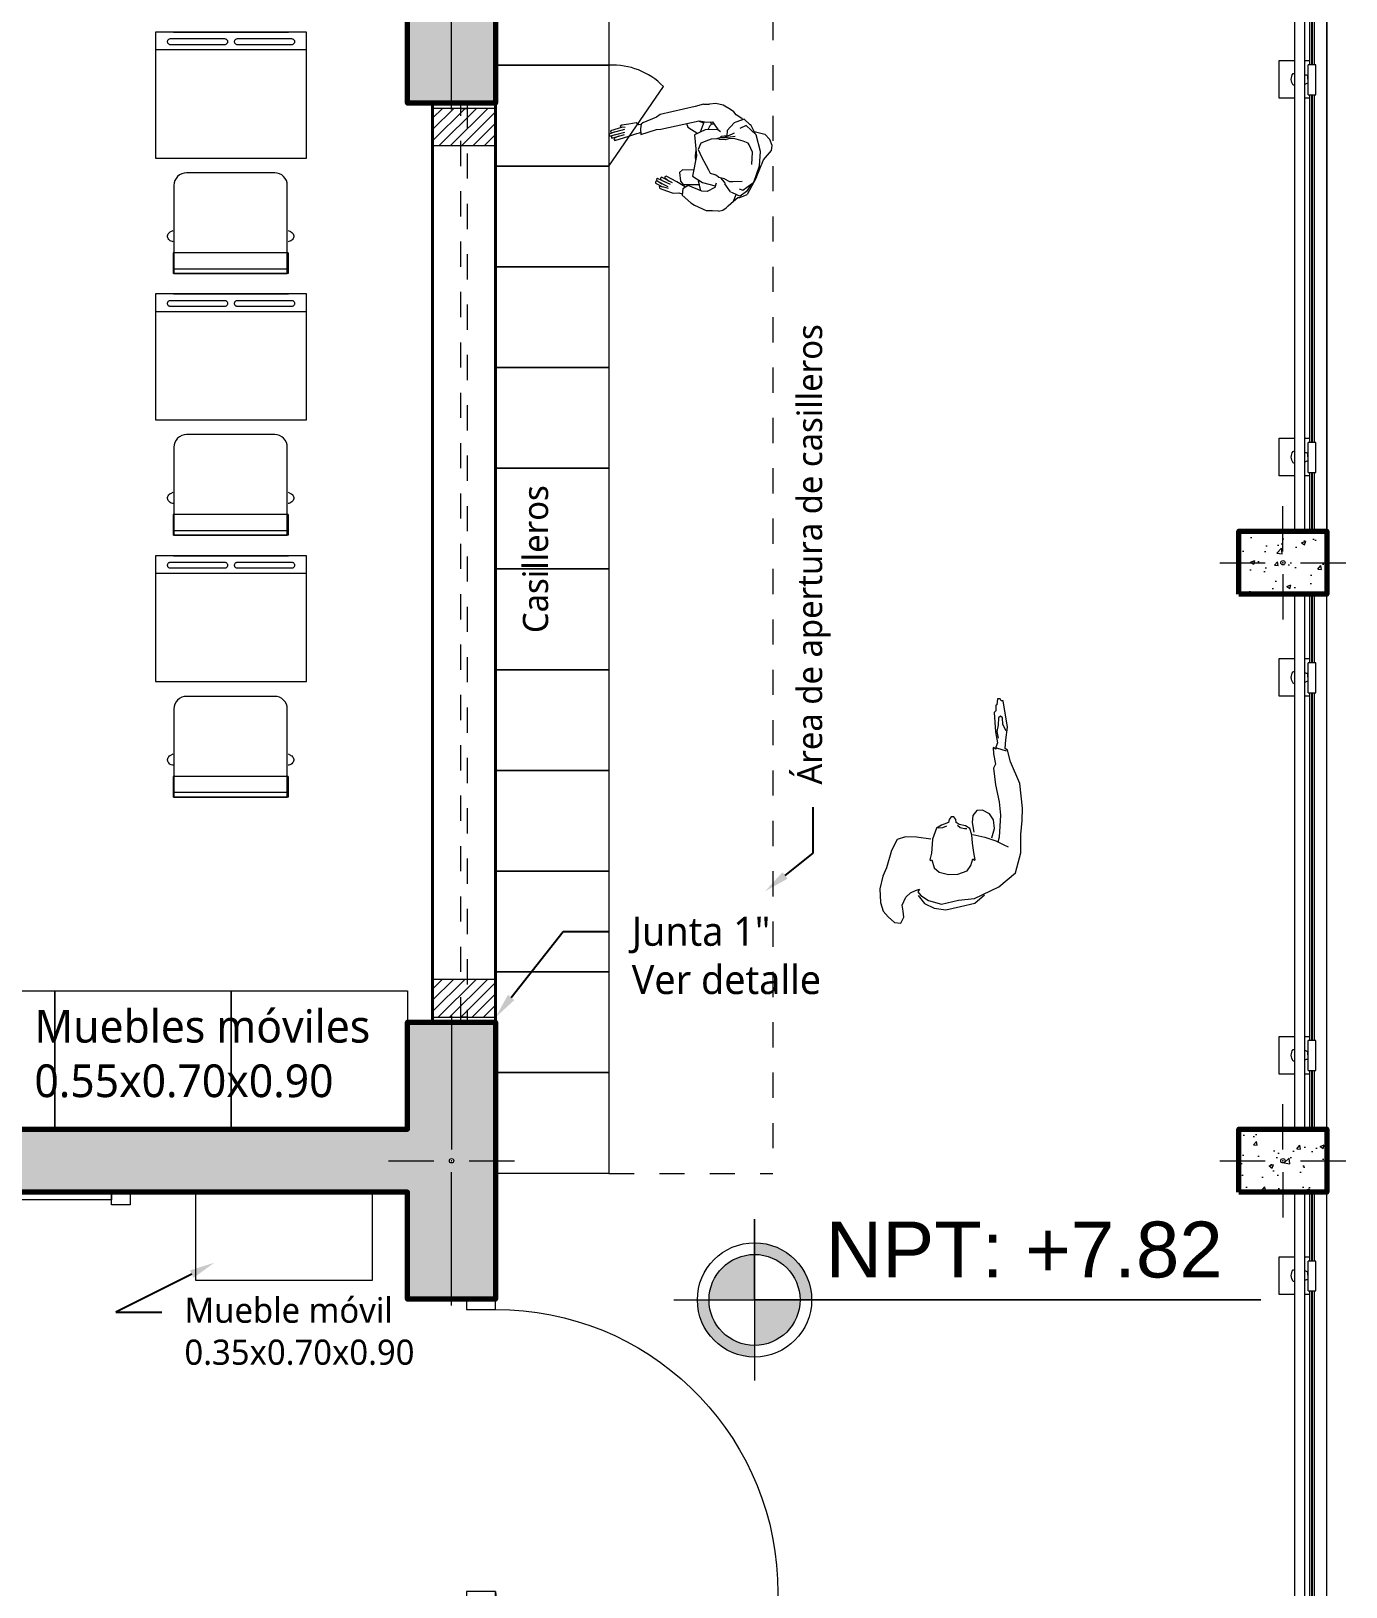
# Model space of a CAD drawing. Header units: millimetres. Extents: x 1 to 121, y 0 to 90.
# Drawn here: x 17.84 to 23.06, y 18.46 to 24.64 of the extents above; entities that cross this region are included whole.
import ezdxf
from ezdxf import colors
from ezdxf.entities.mleader import LeaderData, LeaderLine
from ezdxf.math import Vec2, Vec3

# ---------------------------------------------------------------- set-up
doc = ezdxf.new("R2010")
doc.units = ezdxf.units.MM
doc.linetypes.add('DASHED2', pattern=[0.375, 0.25, -0.125])
for name, color, linetype, lineweight in [('A-FLOR-HRAL', 11, 'Continuous', 9), ('barandas tipo 1', 200, 'Continuous', 20), ('COLUMNAS 50', 32, 'Continuous', 70), ('COLUMNETASSS', 211, 'Continuous', 20), ('Cotas varias El', 253, 'Continuous', 13), ('Equipamiento SR', 23, 'Continuous', 0), ('GRAFO 0 BLANCO', 7, 'Continuous', 0), ('GRAFO01', 7, 'Continuous', 0), ('letras sr', 7, 'Continuous', 5), ('muro bajo', 191, 'Continuous', 40), ('PERSONAS', 8, 'Continuous', 0), ('Puertas El', 21, 'Continuous', 15), ('Structural - Bearing_Pen_No__20', 1, 'Continuous', 0), ('TEXTO 100', 7, 'Continuous', 20), ('texturas', 252, 'Continuous', 0), ('Vanos', 140, 'Continuous', 5)]:
    doc.layers.add(name, color=color, linetype=linetype, lineweight=lineweight)
doc.layers.add('Mobiliario', color=7, linetype='Continuous', lineweight=0, true_color=0x7f7f7f)
doc.styles.add('Generales', font='trebuc.ttf', dxfattribs={"height": 0.1})
doc.styles.add('JOS', font='arial.ttf', dxfattribs={"height": 1})
pattern_1 = [(45, (169.411467, -113.321373), (-0.0224506403, 0.0224506403), [])]

# ---------------------------------------------------------------- blocks, each defined once
blk = doc.blocks.new('Picture 18')
at = {"layer": 'Equipamiento SR', "linetype": 'Continuous'}
for p, q in [((0.075, 0), (0, 0)), ((0, 0), (0, -0.05)), ((4.125, 0), (0.075, 0)), ((0.075, 0), (0.075, -0.03)), ((0.075, -0.05), (0.075, 0)), ((4.125, -0.03), (4.125, 0)), ((4.2, 0), (4.125, 0)), ((4.125, 0), (4.125, -0.05)), ((4.2, -0.05), (4.2, 0)), ((0, -0.05), (0.075, -0.05)), ((0.075, -0.03), (4.125, -0.03)), ((4.125, -0.05), (4.2, -0.05))]:
    blk.add_line(p, q, dxfattribs=at)
blk = doc.blocks.new('A$C0F2E3FFB')
at = {"layer": 'PERSONAS'}
for p, q in [((0.3161, 0.6969), (0.312, 0.6932)), ((0.312, 0.6932), (0.3311, 0.6321)), ((0.321, 0.6986), (0.3161, 0.6969)), ((0.3306, 0.6777), (0.321, 0.6986)), ((0.3264, 0.709), (0.3224, 0.7063)), ((0.3224, 0.7063), (0.3379, 0.6502)), ((0.3322, 0.7087), (0.3264, 0.709)), ((0.3356, 0.7182), (0.3307, 0.7165)), ((0.3307, 0.7165), (0.3485, 0.6496)), ((0.3355, 0.6978), (0.3322, 0.7087)), ((0.3405, 0.7189), (0.3356, 0.7182)), ((0.349, 0.6961), (0.3405, 0.7189)), ((0.3498, 0.7116), (0.3459, 0.7099)), ((0.3459, 0.7099), (0.3621, 0.6499)), ((0.3547, 0.7123), (0.3498, 0.7116)), ((0.3714, 0.6601), (0.3547, 0.7123)), ((0.3311, 0.6321), (0.3429, 0.5966)), ((0.3717, 0.6668), (0.3708, 0.6485)), ((0.3758, 0.6695), (0.3717, 0.6668)), ((0.3802, 0.6625), (0.3758, 0.6695)), ((0.3844, 0.6313), (0.3802, 0.6625)), ((0.3895, 0.599), (0.3844, 0.6313)), ((0.3642, 0.5806), (0.339, 0.5783)), ((0.339, 0.5783), (0.3603, 0.5098)), ((0.3429, 0.5966), (0.3461, 0.5848)), ((0.3461, 0.5848), (0.3482, 0.5792)), ((0.3837, 0.5776), (0.3642, 0.5806)), ((0.3812, 0.5878), (0.3895, 0.599)), ((0.3824, 0.5778), (0.3812, 0.5878)), ((0.39, 0.5699), (0.3837, 0.5776)), ((0.4149, 0.5094), (0.39, 0.5699)), ((0.0999, 0.4938), (0.0907, 0.4652)), ((0.1039, 0.4965), (0.0999, 0.4938)), ((0.1098, 0.4982), (0.1039, 0.4965)), ((0.1058, 0.477), (0.1098, 0.4982)), ((0.1242, 0.5139), (0.1071, 0.4828)), ((0.1078, 0.4585), (0.1337, 0.5105)), ((0.1179, 0.4483), (0.1451, 0.505)), ((0.1356, 0.5085), (0.1214, 0.4858)), ((0.1291, 0.5146), (0.1242, 0.5139)), ((0.1252, 0.4392), (0.15, 0.4883)), ((0.1337, 0.5105), (0.1291, 0.5146)), ((0.1405, 0.4917), (0.1309, 0.4755)), ((0.1414, 0.5091), (0.1356, 0.5085)), ((0.1464, 0.4924), (0.1405, 0.4917)), ((0.1451, 0.505), (0.1414, 0.5091)), ((0.15, 0.4883), (0.1464, 0.4924)), ((0.3603, 0.5098), (0.3622, 0.4901)), ((0.3622, 0.4901), (0.3984, 0.3221)), ((0.4263, 0.4942), (0.4149, 0.5094)), ((0.4614, 0.3392), (0.4263, 0.4942)), ((0.0907, 0.4652), (0.0804, 0.4366)), ((0.0804, 0.4366), (0.0811, 0.4114)), ((0.0999, 0.457), (0.1058, 0.477)), ((0.1131, 0.3932), (0.129, 0.4196)), ((0.129, 0.4196), (0.1547, 0.4667)), ((0.1473, 0.4729), (0.133, 0.4545)), ((0.1522, 0.4736), (0.1473, 0.4729)), ((0.1547, 0.4667), (0.1522, 0.4736)), ((0.0366, 0.3577), (0.0262, 0.3419)), ((0.0703, 0.3968), (0.0366, 0.3577)), ((0.0985, 0.393), (0.0703, 0.3968)), ((0.0811, 0.4114), (0.0767, 0.396)), ((0.0884, 0.3102), (0.114, 0.3706)), ((0.114, 0.3706), (0.0985, 0.393)), ((0.1062, 0.3818), (0.111, 0.3895)), ((0.111, 0.3895), (0.1131, 0.3932)), ((0.1321, 0.4039), (0.1179, 0.392)), ((0.1321, 0.4039), (0.1179, 0.392)), ((0.1179, 0.392), (0.1179, 0.3223)), ((0.1179, 0.392), (0.1179, 0.3223)), ((0.1545, 0.3513), (0.127, 0.3072)), ((0.1711, 0.4086), (0.1321, 0.4039)), ((0.1711, 0.4086), (0.1321, 0.4039)), ((0.2448, 0.333), (0.1545, 0.3513)), ((0.183, 0.3945), (0.1711, 0.4086)), ((0.183, 0.3945), (0.1711, 0.4086)), ((0.1805, 0.3461), (0.183, 0.3945)), ((0.1805, 0.3461), (0.183, 0.3945)), ((0.3709, 0.3711), (0.3436, 0.3271)), ((0.3877, 0.378), (0.3709, 0.3711)), ((0.3865, 0.3775), (0.3709, 0.3711)), ((0.0262, 0.3419), (0.0012, 0.2881)), ((0.0016, 0.2633), (0.0012, 0.2881)), ((0.0872, 0.2869), (0.0884, 0.3102)), ((0.1048, 0.2531), (0.0872, 0.2869)), ((0.1396, 0.3274), (0.0906, 0.3159)), ((0.127, 0.3072), (0.1125, 0.2507)), ((0.1396, 0.3274), (0.1179, 0.3223)), ((0.1828, 0.28), (0.1679, 0.273)), ((0.2407, 0.3109), (0.1828, 0.28)), ((0.2451, 0.3398), (0.2188, 0.3383)), ((0.2726, 0.3267), (0.2407, 0.3109)), ((0.3364, 0.3418), (0.2448, 0.333)), ((0.2691, 0.3357), (0.2451, 0.3398)), ((0.301, 0.3146), (0.2726, 0.3267)), ((0.3138, 0.28), (0.301, 0.3146)), ((0.318, 0.2681), (0.3138, 0.28)), ((0.3592, 0.2951), (0.3364, 0.3418)), ((0.3952, 0.299), (0.3485, 0.317)), ((0.3599, 0.2394), (0.3592, 0.2951)), ((0.3775, 0.2747), (0.3614, 0.2824)), ((0.3775, 0.2747), (0.3614, 0.2824)), ((0.3839, 0.2676), (0.3775, 0.2747)), ((0.3891, 0.3014), (0.3979, 0.3244)), ((0.3984, 0.3221), (0.3937, 0.2875)), ((0.3937, 0.2875), (0.3943, 0.2632)), ((0.3937, 0.2875), (0.3937, 0.2875)), ((0.3937, 0.2875), (0.3937, 0.2875)), ((0.4718, 0.3019), (0.4614, 0.3392)), ((0.4718, 0.3019), (0.4726, 0.2756)), ((0.4748, 0.2479), (0.4726, 0.2756)), ((0, 0.2365), (0.0015, 0.2623)), ((0, 0.2365), (0.0054, 0.2166)), ((0.0054, 0.2166), (0.0145, 0.2028)), ((0.0857, 0.1833), (0.1209, 0.2085)), ((0.1239, 0.2462), (0.1048, 0.2531)), ((0.1288, 0.2101), (0.1209, 0.2085)), ((0.1288, 0.2101), (0.1469, 0.2267)), ((0.1433, 0.2093), (0.1315, 0.1877)), ((0.1433, 0.2093), (0.1484, 0.2343)), ((0.1484, 0.2343), (0.157, 0.2445)), ((0.157, 0.2445), (0.1621, 0.2539)), ((0.1679, 0.273), (0.1621, 0.2539)), ((0.3148, 0.2072), (0.3161, 0.2314)), ((0.3189, 0.1924), (0.3148, 0.2072)), ((0.3161, 0.2314), (0.3192, 0.2361)), ((0.3197, 0.2457), (0.318, 0.2681)), ((0.3192, 0.2361), (0.3197, 0.2457)), ((0.3238, 0.23), (0.3197, 0.2457)), ((0.3303, 0.2248), (0.3238, 0.23)), ((0.3245, 0.2067), (0.3238, 0.23)), ((0.3404, 0.1768), (0.3242, 0.2147)), ((0.33, 0.1628), (0.3245, 0.2067)), ((0.3328, 0.1995), (0.3303, 0.2248)), ((0.3599, 0.2394), (0.3518, 0.2276)), ((0.3943, 0.2632), (0.3599, 0.2394)), ((0.3839, 0.2676), (0.3938, 0.2719)), ((0.3843, 0.2559), (0.3839, 0.2676)), ((0.4482, 0.1828), (0.4675, 0.2157)), ((0.4675, 0.2157), (0.4748, 0.2479)), ((0.0145, 0.2028), (0.0242, 0.1942)), ((0.0242, 0.1942), (0.0442, 0.1695)), ((0.0442, 0.1695), (0.0607, 0.1516)), ((0.0442, 0.1695), (0.0742, 0.1582)), ((0.0607, 0.1516), (0.0602, 0.1419)), ((0.0602, 0.1419), (0.0741, 0.1101)), ((0.0824, 0.1757), (0.066, 0.1406)), ((0.0868, 0.1124), (0.066, 0.1406)), ((0.0857, 0.1833), (0.0824, 0.1757)), ((0.0983, 0.1457), (0.0926, 0.1296)), ((0.1315, 0.1877), (0.1307, 0.1731)), ((0.1307, 0.1731), (0.1334, 0.1323)), ((0.3087, 0.128), (0.3205, 0.1681)), ((0.3205, 0.1681), (0.3189, 0.1924)), ((0.3561, 0.1983), (0.3328, 0.1995)), ((0.3447, 0.1668), (0.3404, 0.1768)), ((0.3903, 0.1674), (0.3561, 0.1983)), ((0.3779, 0.1147), (0.3647, 0.1416)), ((0.3928, 0.1595), (0.3903, 0.1674)), ((0.4055, 0.1229), (0.3928, 0.1595)), ((0.4089, 0.1334), (0.4258, 0.1578)), ((0.4258, 0.1578), (0.4382, 0.169)), ((0.4382, 0.169), (0.4482, 0.1828)), ((0.1477, 0.0704), (0.0741, 0.1101)), ((0.1206, 0.0912), (0.0868, 0.1124)), ((0.0926, 0.1296), (0.1288, 0.0811)), ((0.1288, 0.0811), (0.2002, 0.0551)), ((0.1477, 0.0704), (0.2264, 0.0372)), ((0.1974, 0.0562), (0.1477, 0.0704)), ((0.2068, 0.0887), (0.26, 0.0859)), ((0.26, 0.0859), (0.2928, 0.1017)), ((0.2631, 0.0518), (0.3368, 0.0703)), ((0.2928, 0.1017), (0.2999, 0.1061)), ((0.2999, 0.1061), (0.3087, 0.128)), ((0.3368, 0.0703), (0.3779, 0.1147)), ((0.3525, 0.0795), (0.3396, 0.0313)), ((0.3398, 0.073), (0.3806, 0.0937)), ((0.3806, 0.0937), (0.3818, 0.097)), ((0.3818, 0.097), (0.4055, 0.1229)), ((0.4037, 0.1269), (0.4089, 0.1334)), ((0.2002, 0.0551), (0.2631, 0.0518)), ((0.2264, 0.0372), (0.2683, 0.003)), ((0.2683, 0.003), (0.2895, 0)), ((0.2895, 0), (0.3172, 0.0102)), ((0.3172, 0.0102), (0.3396, 0.0313))]:
    blk.add_line(p, q, dxfattribs=at)
blk = doc.blocks.new('A$C5A0F33B4')
at = {"layer": 'Puertas El', "linetype": 'Continuous'}
blk.add_line((1.12, 1.16), (1.2176, 2.2757), dxfattribs=at)
at = {"layer": 'Puertas El', "linetype": 'ByBlock'}
for p, q in [((1.005, 1.16), (1.005, 1.2)), ((1.005, 1.2), (1.12, 1.2)), ((1.12, 1.2), (1.005, 1.2)), ((1.12, 1.2), (1.12, 1.16)), ((1.12, 1.16), (1.005, 1.16)), ((1.005, 0), (1.005, 0.04)), ((1.005, 0.04), (1.12, 0.04)), ((1.12, 0), (1.005, 0)), ((1.12, 0), (1.005, 0)), ((1.12, 0), (1.005, 0)), ((1.12, 0.04), (1.12, 0))]:
    blk.add_line(p, q, dxfattribs=at)
blk.add_arc((1.12, 1.16), 1.12, 270, 85, dxfattribs=at)
blk = doc.blocks.new('A$C761D57A1')
at = {"layer": 'Equipamiento SR', "linetype": 'ByBlock'}
for p, q in [((0.0817, 0.564), (0.0478, 0.5532)), ((0.1357, 0.5671), (0.0817, 0.564)), ((0.1866, 0.5548), (0.1357, 0.5671)), ((0.0015, 0.5085), (0, 0.4839)), ((0.0247, 0.5332), (0.0015, 0.5085)), ((0.0478, 0.5532), (0.0247, 0.5332)), ((0.219, 0.5409), (0.1866, 0.5548)), ((0.2884, 0.5209), (0.219, 0.5409)), ((0.3316, 0.4978), (0.2884, 0.5209)), ((0.3424, 0.4654), (0.3316, 0.4978)), ((0, 0.4839), (0.0231, 0.4716)), ((0.0231, 0.4716), (0.0478, 0.4746)), ((0.0478, 0.4746), (0.071, 0.4777)), ((0.071, 0.4777), (0.1033, 0.4639)), ((0.1033, 0.4639), (0.1203, 0.4454)), ((0.1203, 0.4454), (0.1296, 0.4253)), ((0.3409, 0.4207), (0.3424, 0.4654)), ((0.0771, 0.3899), (0.0586, 0.3514)), ((0.0895, 0.3729), (0.0756, 0.3221)), ((0.1095, 0.4145), (0.0771, 0.3899)), ((0.1095, 0.4038), (0.0895, 0.3729)), ((0.1234, 0.4161), (0.1095, 0.4038)), ((0.1342, 0.4099), (0.1234, 0.4161)), ((0.1296, 0.4253), (0.1342, 0.4099)), ((0.3332, 0.3637), (0.3409, 0.4207)), ((0.0586, 0.3514), (0.0524, 0.3051)), ((0.0756, 0.3221), (0.091, 0.2543)), ((0.2021, 0.3313), (0.1928, 0.2943)), ((0.219, 0.3514), (0.2021, 0.3313)), ((0.2514, 0.3606), (0.219, 0.3514)), ((0.2514, 0.3683), (0.2483, 0.3652)), ((0.2483, 0.3652), (0.2514, 0.3606)), ((0.2776, 0.3621), (0.2514, 0.3683)), ((0.2946, 0.3606), (0.2776, 0.3621)), ((0.3332, 0.3575), (0.2946, 0.3606)), ((0.3763, 0.3421), (0.3332, 0.3575)), ((0.3887, 0.3221), (0.3763, 0.3421)), ((0.3777, 0.3353), (0.3792, 0.3169)), ((0.3792, 0.3169), (0.3854, 0.3014)), ((0.3991, 0.2939), (0.3887, 0.3221)), ((0.0524, 0.3051), (0.0663, 0.2466)), ((0.091, 0.2543), (0.0972, 0.1911)), ((0.1928, 0.2943), (0.1943, 0.2574)), ((0.1943, 0.2574), (0.2067, 0.2204)), ((0.3798, 0.2474), (0.3751, 0.2305)), ((0.389, 0.2582), (0.3798, 0.2474)), ((0.3856, 0.2265), (0.3918, 0.2512)), ((0.3918, 0.2512), (0.3993, 0.2632)), ((0.4114, 0.2909), (0.3991, 0.2939)), ((0.3993, 0.2632), (0.4117, 0.2648)), ((0.4212, 0.2832), (0.4114, 0.2909)), ((0.4117, 0.2648), (0.4219, 0.2729)), ((0.4219, 0.2729), (0.4212, 0.2832)), ((0.0663, 0.2466), (0.0787, 0.1895)), ((0.0787, 0.1895), (0.1126, 0.151)), ((0.0972, 0.1911), (0.1434, 0.094)), ((0.2067, 0.2204), (0.2283, 0.205)), ((0.2283, 0.205), (0.2545, 0.1973)), ((0.2545, 0.1973), (0.2499, 0.1911)), ((0.2499, 0.1911), (0.2514, 0.188)), ((0.2514, 0.188), (0.2807, 0.1942)), ((0.2807, 0.1942), (0.3177, 0.1988)), ((0.3177, 0.1988), (0.3501, 0.2019)), ((0.3517, 0.1973), (0.3409, 0.1495)), ((0.3501, 0.2019), (0.3748, 0.2096)), ((0.3995, 0.2003), (0.3609, 0.1942)), ((0.3748, 0.2096), (0.3856, 0.2265)), ((0.3751, 0.2305), (0.3751, 0.2212)), ((0.4272, 0.1973), (0.3995, 0.2003)), ((0.4473, 0.1818), (0.4272, 0.1973)), ((0.3409, 0.1495), (0.327, 0.1063)), ((0.4103, 0.1156), (0.4334, 0.131)), ((0.4334, 0.131), (0.4488, 0.1587)), ((0.4488, 0.1587), (0.4473, 0.1818)), ((0.1434, 0.094), (0.199, 0.0277)), ((0.31, 0.074), (0.3023, 0.057)), ((0.327, 0.1063), (0.31, 0.074)), ((0.3409, 0.0925), (0.3208, 0.0986)), ((0.3378, 0.1217), (0.3748, 0.111)), ((0.4288, 0.0878), (0.3409, 0.0925)), ((0.3748, 0.111), (0.4103, 0.1156)), ((0.4812, 0.0925), (0.4288, 0.0878)), ((0.5491, 0.1079), (0.4812, 0.0925)), ((0.6154, 0.1156), (0.5491, 0.1079)), ((0.6308, 0.1079), (0.6154, 0.1156)), ((0.6725, 0.1156), (0.6308, 0.1079)), ((0.6972, 0.1171), (0.6725, 0.1156)), ((0.6956, 0.1032), (0.6833, 0.0647)), ((0.6864, 0.0601), (0.6925, 0.0693)), ((0.691, 0.1063), (0.6972, 0.1171)), ((0.6987, 0.1063), (0.691, 0.1063)), ((0.6925, 0.0693), (0.728, 0.0663)), ((0.7157, 0.1002), (0.6987, 0.1063)), ((0.7588, 0.1079), (0.7157, 0.1002)), ((0.728, 0.0663), (0.7774, 0.0601)), ((0.7604, 0.1017), (0.7342, 0.0971)), ((0.836, 0.1125), (0.7588, 0.1079)), ((0.7851, 0.0971), (0.7604, 0.1017)), ((0.7635, 0.0647), (0.7882, 0.0786)), ((0.7774, 0.0601), (0.8822, 0.077)), ((0.8144, 0.0955), (0.7851, 0.0971)), ((0.7882, 0.0786), (0.8144, 0.0801)), ((0.8221, 0.0878), (0.8144, 0.0955)), ((0.8144, 0.0801), (0.8221, 0.0878)), ((0.8421, 0.1063), (0.836, 0.1125)), ((0.8653, 0.1063), (0.8421, 0.1063)), ((0.8668, 0.1017), (0.8653, 0.1063)), ((0.8899, 0.1002), (0.8668, 0.1017)), ((0.8822, 0.0848), (0.8899, 0.0894)), ((0.8822, 0.077), (0.8822, 0.0848)), ((0.8899, 0.0894), (0.8899, 0.1002)), ((0.199, 0.0277), (0.2792, 0.0077)), ((0.2792, 0.0077), (0.3517, 0.0077)), ((0.3517, 0.0077), (0.4072, 0.0015)), ((0.4072, 0.0015), (0.4565, 0)), ((0.4565, 0), (0.5537, 0.0108)), ((0.5537, 0.0108), (0.6401, 0.0478)), ((0.6401, 0.0478), (0.6864, 0.0601))]:
    blk.add_line(p, q, dxfattribs=at)
blk = doc.blocks.new('columna pasillos')
at = {"layer": 'GRAFO 0 BLANCO'}
h = blk.add_hatch(dxfattribs=at)
h.set_pattern_fill('AR-CONC', color=256, scale=0.024, angle=-90)
h.set_pattern_definition([(320, (0, 0), (-0.015060515, -0.17214244), [0.018, -0.198]), (265, (0, 0), (0.18052611, 0.03330032), [0.0144, -0.1584]), (10.45144, (-0.00126, -0.01435), (0.1654656, -0.13884213), [0.01529765, -0.16827411]), (316.1842, (0.048, -7e-10), (-0.03972463, -0.25613792), [0.027, -0.297]), (6.63563, (0.0447, -0.02134), (0.23378846, -0.22431887), [0.02294648, -0.2524113]), (261.18416, (0.048, -7e-10), (0.23378846, -0.22431887), [0.0216, -0.2376]), (291, (0.036, -0.024), (-0.096628536, -0.14325769), [0.018, -0.198]), (236, (0.036, -0.024), (0.17403601, -0.05839568), [0.0144, -0.1584]), (341.45144, (0.02795, -0.03594), (0.07740747, -0.20165337), [0.01529765, -0.16827411]), (307.5, (0, 0), (0.079894525, -0.002918366), [0, -0.15648, 0, -0.1608, 0, -0.159]), (277.5, (0, 0), (0.09465881, -0.06313669), [0, -0.09168, 0, -0.15288, 0, -0.0606]), (237.5, (7e-10, 0.05352), (-0.005413171, -0.128117385), [0, -0.06, 0, -0.1872, 0, -0.2484]), (227.5, (1e-09, 0.07752), (0.024025194, -0.13996468), [0, -0.078, 0, -0.12432, 0, -0.1764])])
h.paths.add_polyline_path([(-235.5347, 35.024), (-235.7847, 35.024), (-235.7847, 34.674), (-235.5347, 34.674)])
h.paths.add_polyline_path([(-235.651, 34.849, -1), (-235.6684, 34.849, -1)], flags=16)
at = {"layer": 'COLUMNAS 50', "color": 1, "linetype": 'Continuous', "lineweight": 9}
for p, q in [((-235.6597, 35.099), (-235.6597, 34.919)), ((-235.7047, 34.849), (-235.8847, 34.849)), ((-235.6147, 34.849), (-235.4347, 34.849)), ((-235.6597, 34.779), (-235.6597, 34.599))]:
    blk.add_line(p, q, dxfattribs=at)
at = {"layer": 'COLUMNAS 50', "linetype": 'Continuous'}
blk.add_lwpolyline([(-235.7847, 35.024), (-235.5347, 35.024), (-235.5347, 34.674), (-235.7847, 34.674)], close=True, dxfattribs=at)
at = {"layer": 'COLUMNAS 50', "color": 1, "linetype": 'Continuous', "lineweight": 9}
blk.add_circle((-235.6597, 34.849), 0.00871, dxfattribs=at)
blk.add_point((-235.6597, 34.849), dxfattribs=at)
blk = doc.blocks.new('Columna 1.10 x0.30')
at = {"true_color": 0xc7c8ca}
h = blk.add_hatch(color=9, dxfattribs=at)
h.dxf.hatch_style = 1
h.paths.add_polyline_path([(-234.8493, 113.8066), (-235.9493, 113.8066), (-235.9493, 113.4566), (-234.8493, 113.4566)])
h.paths.add_polyline_path([(-235.3906, 113.6316, -1), (-235.408, 113.6316, -1)], flags=16)
at = {"layer": 'COLUMNAS 50', "color": 1, "linetype": 'Continuous', "lineweight": 5}
for p, q in [((-235.3993, 113.8732), (-235.3993, 113.6932)), ((-235.9743, 113.6316), (-235.4443, 113.6316)), ((-234.8243, 113.6316), (-235.3543, 113.6316)), ((-235.3993, 113.5616), (-235.3993, 113.3816))]:
    blk.add_line(p, q, dxfattribs=at)
at = {"layer": 'COLUMNAS 50', "linetype": 'Continuous'}
blk.add_lwpolyline([(-235.9493, 113.4566), (-234.8493, 113.4566), (-234.8493, 113.8066), (-235.9493, 113.8066)], close=True, dxfattribs=at)
at = {"layer": 'COLUMNAS 50', "color": 1, "linetype": 'Continuous', "lineweight": 5}
blk.add_circle((-235.3993, 113.6316), 0.00871, dxfattribs=at)
blk.add_point((-235.3993, 113.6316), dxfattribs=at)
blk = doc.blocks.new('School Desk 2')
at = {"layer": 'Equipamiento SR', "linetype": 'Continuous'}
for p, q in [((-0.1203, 0.2479), (-0.1236, 0.2457)), ((-0.1168, 0.2494), (-0.1203, 0.2479)), ((-0.113, 0.2502), (-0.1168, 0.2494)), ((-0.1092, 0.2502), (-0.113, 0.2502)), ((-0.1055, 0.2494), (-0.1092, 0.2502)), ((-0.1019, 0.2479), (-0.1055, 0.2494)), ((-0.0987, 0.2457), (-0.1019, 0.2479)), ((0.1995, 0.3017), (0.6995, 0.3017)), ((0.1995, -0.2983), (0.1995, 0.3017)), ((0.629, 0.3017), (0.629, -0.2983)), ((0.651, 0.2457), (0.6517, 0.2477)), ((0.6517, 0.2477), (0.6526, 0.2497)), ((0.6526, 0.2497), (0.6539, 0.2514)), ((0.6539, 0.2514), (0.6553, 0.2528)), ((0.6553, 0.2528), (0.657, 0.2539)), ((0.657, 0.2539), (0.6587, 0.2546)), ((0.6587, 0.2546), (0.6606, 0.255)), ((0.6606, 0.255), (0.6625, 0.255)), ((0.6625, 0.255), (0.6644, 0.2546)), ((0.6644, 0.2546), (0.6662, 0.2539)), ((0.6662, 0.2539), (0.6678, 0.2528)), ((0.6678, 0.2528), (0.6693, 0.2514)), ((0.6693, 0.2514), (0.6705, 0.2497)), ((0.6705, 0.2497), (0.6714, 0.2477)), ((0.6714, 0.2477), (0.6721, 0.2457)), ((0.6995, 0.3017), (0.6995, -0.2983)), ((-0.241, 0.228), (-0.2591, 0.228)), ((-0.2591, 0.228), (-0.2591, -0.228)), ((-0.1767, 0.228), (-0.241, 0.228)), ((-0.241, 0.228), (-0.241, -0.228)), ((-0.1767, 0.228), (-0.1767, -0.228)), ((-0.1322, 0.2314), (-0.1327, 0.228)), ((-0.1309, 0.2356), (-0.1322, 0.2314)), ((-0.129, 0.2394), (-0.1309, 0.2356)), ((-0.1265, 0.2428), (-0.129, 0.2394)), ((-0.1236, 0.2457), (-0.1265, 0.2428)), ((-0.0957, 0.2428), (-0.0987, 0.2457)), ((-0.0933, 0.2394), (-0.0957, 0.2428)), ((-0.0924, 0.2375), (-0.0933, 0.2394)), ((-0.0876, 0.228), (-0.0924, 0.2375)), ((0.6507, 0.2435), (0.651, 0.2457)), ((0.6507, 0.2424), (0.6507, 0.2435)), ((0.6507, 0.027), (0.6507, 0.2424)), ((0.6721, 0.2457), (0.6724, 0.2435)), ((0.6724, 0.2435), (0.6724, 0.2424)), ((0.6724, 0.2424), (0.6724, 0.027)), ((0.6995, -0.2263), (0.6995, 0.2297)), ((0.6507, 0.0259), (0.6507, 0.027)), ((0.651, 0.0238), (0.6507, 0.0259)), ((0.6517, 0.0217), (0.651, 0.0238)), ((0.6526, 0.0198), (0.6517, 0.0217)), ((0.6539, 0.0181), (0.6526, 0.0198)), ((0.6553, 0.0166), (0.6539, 0.0181)), ((0.657, 0.0155), (0.6553, 0.0166)), ((0.6587, 0.0148), (0.657, 0.0155)), ((0.6606, 0.0144), (0.6587, 0.0148)), ((0.6625, 0.0144), (0.6606, 0.0144)), ((0.6644, 0.0148), (0.6625, 0.0144)), ((0.6662, 0.0155), (0.6644, 0.0148)), ((0.6678, 0.0166), (0.6662, 0.0155)), ((0.6693, 0.0181), (0.6678, 0.0166)), ((0.6705, 0.0198), (0.6693, 0.0181)), ((0.6714, 0.0217), (0.6705, 0.0198)), ((0.6721, 0.0238), (0.6714, 0.0217)), ((0.6724, 0.0259), (0.6721, 0.0238)), ((0.6724, 0.027), (0.6724, 0.0259)), ((0.6507, -0.0225), (0.651, -0.0203)), ((0.6507, -0.0236), (0.6507, -0.0225)), ((0.6507, -0.2389), (0.6507, -0.0236)), ((0.651, -0.0203), (0.6517, -0.0182)), ((0.6517, -0.0182), (0.6526, -0.0163)), ((0.6526, -0.0163), (0.6539, -0.0146)), ((0.6539, -0.0146), (0.6553, -0.0132)), ((0.6553, -0.0132), (0.657, -0.0121)), ((0.657, -0.0121), (0.6587, -0.0113)), ((0.6587, -0.0113), (0.6606, -0.0109)), ((0.6606, -0.0109), (0.6625, -0.0109)), ((0.6625, -0.0109), (0.6644, -0.0113)), ((0.6644, -0.0113), (0.6662, -0.0121)), ((0.6662, -0.0121), (0.6678, -0.0132)), ((0.6678, -0.0132), (0.6693, -0.0146)), ((0.6693, -0.0146), (0.6705, -0.0163)), ((0.6705, -0.0163), (0.6714, -0.0182)), ((0.6714, -0.0182), (0.6721, -0.0203)), ((0.6721, -0.0203), (0.6724, -0.0225)), ((0.6724, -0.0225), (0.6724, -0.0236)), ((0.6724, -0.0236), (0.6724, -0.2389)), ((-0.241, -0.228), (-0.2591, -0.228)), ((-0.1767, -0.228), (-0.241, -0.228)), ((-0.1327, -0.228), (-0.1322, -0.2314)), ((-0.1322, -0.2314), (-0.1309, -0.2356)), ((-0.1309, -0.2356), (-0.129, -0.2394)), ((-0.129, -0.2394), (-0.1265, -0.2428)), ((-0.1265, -0.2428), (-0.1236, -0.2457)), ((-0.1236, -0.2457), (-0.1203, -0.2479)), ((-0.1019, -0.2479), (-0.0987, -0.2457)), ((-0.0987, -0.2457), (-0.0957, -0.2428)), ((-0.0957, -0.2428), (-0.0933, -0.2394)), ((-0.0933, -0.2394), (-0.0924, -0.2375)), ((-0.0924, -0.2375), (-0.0876, -0.228)), ((0.6507, -0.24), (0.6507, -0.2389)), ((0.651, -0.2422), (0.6507, -0.24)), ((0.6517, -0.2443), (0.651, -0.2422)), ((0.6526, -0.2462), (0.6517, -0.2443)), ((0.6539, -0.2479), (0.6526, -0.2462)), ((0.6705, -0.2462), (0.6693, -0.2479)), ((0.6714, -0.2443), (0.6705, -0.2462)), ((0.6721, -0.2422), (0.6714, -0.2443)), ((0.6724, -0.24), (0.6721, -0.2422)), ((0.6724, -0.2389), (0.6724, -0.24)), ((-0.1203, -0.2479), (-0.1168, -0.2494)), ((-0.1168, -0.2494), (-0.113, -0.2502)), ((-0.113, -0.2502), (-0.1092, -0.2502)), ((-0.1092, -0.2502), (-0.1055, -0.2494)), ((-0.1055, -0.2494), (-0.1019, -0.2479)), ((0.6995, -0.2983), (0.1995, -0.2983)), ((0.629, -0.2833), (0.6295, -0.2833)), ((0.6553, -0.2493), (0.6539, -0.2479)), ((0.657, -0.2505), (0.6553, -0.2493)), ((0.6587, -0.2512), (0.657, -0.2505)), ((0.6606, -0.2516), (0.6587, -0.2512)), ((0.6625, -0.2516), (0.6606, -0.2516)), ((0.6644, -0.2512), (0.6625, -0.2516)), ((0.6662, -0.2505), (0.6644, -0.2512)), ((0.6678, -0.2493), (0.6662, -0.2505)), ((0.6693, -0.2479), (0.6678, -0.2493))]:
    blk.add_line(p, q, dxfattribs=at)
blk.add_lwpolyline([(-0.2591, 0.225), (0.0909, 0.225, -0.414214), (0.1409, 0.175), (0.1409, -0.175, -0.414214), (0.0909, -0.225), (-0.2591, -0.225), (-0.2591, 0.225)], format="xyb", dxfattribs=at)
blk = doc.blocks.new('A$C7C4655C2')
at = {"true_color": 0x939598}
h = blk.add_hatch(color=252, dxfattribs=at)
h.dxf.hatch_style = 1
h.paths.add_polyline_path([(1.9, 0.45), (1.9, 0.025), (2.25, 0.025), (2.25, 1.125), (1.9, 1.125), (1.9, 0.7), (0, 0.7), (0, 0.45)])
edge = h.paths.add_edge_path(flags=16)
edge.add_arc((2.075, 0.575), 0.00871, 0, 360)
at = {"layer": 'COLUMNAS 50', "linetype": 'Continuous'}
for p, q in [((1.9, 0.7), (1.9, 1.125)), ((1.9, 0.025), (1.9, 0.45))]:
    blk.add_line(p, q, dxfattribs=at)
blk.add_lwpolyline([(0, 0.7), (1.9, 0.7), (1.9, 1.125), (2.25, 1.125), (2.25, 0.025), (1.9, 0.025), (1.9, 0.45), (0, 0.45)], close=True, dxfattribs=at)
at = {"layer": 'Structural - Bearing_Pen_No__20', "linetype": 'Continuous'}
for p, q in [((2.075, 1.15), (2.075, 0.62)), ((1.825, 0.575), (2.005, 0.575)), ((2.145, 0.575), (2.325, 0.575)), ((2.075, 0), (2.075, 0.53))]:
    blk.add_line(p, q, dxfattribs=at)
blk.add_circle((2.075, 0.575), 0.00871, dxfattribs=at)
blk.add_point((2.075, 0.575), dxfattribs=at)
blk = doc.blocks.new('Barandilla - 50 x 12mm-V13-Nivel 2')
at = {"layer": 'A-FLOR-HRAL'}
for p, q in [((-26.7, 93), (-88, 93)), ((-88, 93), (-88, 18.2)), ((34.1, 93), (13.2, 93)), ((27, 79.4), (57, 79.4)), ((27, 79.4), (27, -39.6)), ((57, 79.4), (57, -39.6)), ((-88, 18.2), (-88, -56.6)), ((24.9, 2.6), (25.1, 33.6)), ((-88, -56.6), (-26.7, -56.6)), ((13.2, -56.6), (34.1, -56.6)), ((57, -39.6), (27, -39.6))]:
    blk.add_line(p, q, dxfattribs=at)
for centre, radius, start, end in [((-0.6, 18.2), 39.4, 144.03454, 215.40425), ((-19.3, -77.8), 119.9, 93.54236, 96.31867), ((-18.3, 114.4), 119.9, 285.37611, 291.1568), ((-19.3, -77.8), 119.9, 68.28199, 74.15247), ((-18.3, 114.4), 119.9, 263.12012, 266.01122)]:
    blk.add_arc(centre, radius, start, end, dxfattribs=at)
blk = doc.blocks.new('Barandilla - 50 x 12mm-V14-Nivel 2')
at = {"layer": 'A-FLOR-HRAL'}
for p, q in [((-26.8, 93), (-88, 93)), ((-88, 93), (-88, 18.2)), ((34.1, 93), (13.1, 93)), ((27, 79.4), (57, 79.4)), ((27, 79.4), (27, -39.6)), ((57, 79.4), (57, -39.6)), ((-88, 18.2), (-88, -56.6)), ((24.9, 2.6), (25.1, 33.6)), ((-88, -56.6), (-26.8, -56.6)), ((13.1, -56.6), (34.1, -56.6)), ((57, -39.6), (27, -39.6))]:
    blk.add_line(p, q, dxfattribs=at)
for centre, radius, start, end in [((-0.6, 18.2), 39.4, 144.03454, 215.40425), ((-19.3, -77.8), 119.9, 93.58403, 96.31867), ((-19.3, -77.8), 119.9, 68.28199, 74.20794), ((-18.3, 114.4), 119.9, 285.32666, 291.1568), ((-18.3, 114.4), 119.9, 263.12012, 265.9625)]:
    blk.add_arc(centre, radius, start, end, dxfattribs=at)
blk = doc.blocks.new('Barandilla - Barandilla-559956-Nivel 2')
at = {"layer": 'A-FLOR-HRAL'}
for p, q in [((44611.7, 69430.8), (44611.7, 67305.8)), ((44651.7, 67305.8), (44651.7, 69430.8)), ((44672.6, 69157.9), (44672.6, 69430.8)), ((44680.5, 69157.9), (44680.5, 69430.8)), ((44682.1, 69157.9), (44682.1, 69430.8)), ((44690.1, 69157.9), (44690.1, 69430.8)), ((44672.6, 67657.9), (44672.6, 69038.9)), ((44680.5, 67657.9), (44680.5, 69038.9)), ((44682.1, 67657.9), (44682.1, 69038.9)), ((44690.1, 67657.9), (44690.1, 69038.9)), ((44672.6, 67305.8), (44672.6, 67538.9)), ((44680.5, 67305.8), (44680.5, 67538.9)), ((44682.1, 67305.8), (44682.1, 67538.9)), ((44690.1, 67305.8), (44690.1, 67538.9))]:
    blk.add_line(p, q, dxfattribs=at)
at = {"extrusion": (0, 0, -1), "zscale": -1, "rotation": 180}
for name, p in [('Barandilla - 50 x 12mm-V14-Nivel 2', (-44638.4, 69118.3)), ('Barandilla - 50 x 12mm-V13-Nivel 2', (-44638.4, 67618.3))]:
    blk.add_blockref(name, p, dxfattribs=at)

msp = doc.modelspace()

# ---------------------------------------------------------------- hatches: boundary and pattern name
at = {"layer": 'TEXTO 100', "ltscale": 1.3}
h = msp.add_hatch(color=7, dxfattribs=at)
edge = h.paths.add_edge_path()
edge.add_line((20.8916, 19.6011), (20.711, 19.6011))
edge.add_line((20.711, 19.6011), (20.711, 19.4204))
edge.add_arc((20.711, 19.6011), 0.1806, 270, 360)
edge = h.paths.add_edge_path()
edge.add_arc((20.711, 19.6011), 0.1806, 90, 180)
edge.add_line((20.5303, 19.6011), (20.711, 19.6011))
edge.add_line((20.711, 19.6011), (20.711, 19.7817))
edge = h.paths.add_edge_path()
edge.add_line((20.711, 19.8278), (20.711, 19.7817))
edge.add_arc((20.711, 19.6011), 0.1806, 0, 90, ccw=False)
edge.add_line((20.8916, 19.6011), (20.9377, 19.6011))
edge.add_arc((20.711, 19.6011), 0.2267, 0, 90)
msp.add_hatch(color=7, dxfattribs=at).paths.add_polyline_path([(20.711, 19.3743), (20.711, 19.4204, -0.414214), (20.5303, 19.6011), (20.4842, 19.6011, 0.414214)])
at = {"layer": 'texturas'}
h = msp.add_hatch(dxfattribs=at)
h.set_pattern_fill('ANSI31', color=256, scale=0.01)
h.set_pattern_definition(pattern_1)
h.paths.add_polyline_path([(19.4332, 24.3335), (19.6832, 24.3335), (19.6832, 24.1835), (19.4332, 24.1835)])
h = msp.add_hatch(dxfattribs=at)
h.set_pattern_fill('ANSI31', color=256, scale=0.01)
h.set_pattern_definition(pattern_1)
h.paths.add_polyline_path([(19.4332, 20.7234), (19.6832, 20.7234), (19.6832, 20.8734), (19.4332, 20.8734)])

# ---------------------------------------------------------------- linework, layer by layer
at = {"layer": 'barandas tipo 1'}
for p, q in [((22.9833, 22.6535), (22.9833, 24.7785)), ((22.9833, 20.2785), (22.9833, 22.4035)), ((22.9833, 17.9035), (22.9833, 20.0285))]:
    msp.add_line(p, q, dxfattribs=at)
at = {"layer": 'COLUMNETASSS'}
for points in [[(19.4332, 24.3335), (19.6832, 24.3335), (19.6832, 24.1835), (19.4332, 24.1835)], [(19.4332, 20.7234), (19.6832, 20.7234), (19.6832, 20.8734), (19.4332, 20.8734)]]:
    msp.add_lwpolyline(points, close=True, dxfattribs=at)
at = {"layer": 'Cotas varias El'}
msp.add_line((22.9833, 29.5535), (22.9833, 22.6535), dxfattribs=at)
at = {"layer": 'Equipamiento SR'}
for points in [[(19.6833, 24.9035), (20.1333, 24.9035), (20.1333, 24.5035), (19.6833, 24.5035)], [(19.6833, 24.5035), (20.1333, 24.5035), (20.1333, 24.1035), (19.6833, 24.1035)], [(19.6833, 24.1035), (20.1333, 24.1035), (20.1333, 23.7035), (19.6833, 23.7035)], [(19.6833, 23.7035), (20.1333, 23.7035), (20.1333, 23.3035), (19.6833, 23.3035)], [(19.6833, 23.3035), (20.1333, 23.3035), (20.1333, 22.9035), (19.6833, 22.9035)], [(19.6833, 22.9035), (20.1333, 22.9035), (20.1333, 22.5035), (19.6833, 22.5035)], [(19.6833, 22.5035), (20.1333, 22.5035), (20.1333, 22.1035), (19.6833, 22.1035)], [(19.6833, 22.1035), (20.1333, 22.1035), (20.1333, 21.7035), (19.6833, 21.7035)], [(19.6833, 21.7035), (20.1333, 21.7035), (20.1333, 21.3035), (19.6833, 21.3035)], [(19.6833, 21.3035), (20.1333, 21.3035), (20.1333, 20.9035), (19.6833, 20.9035)], [(19.6833, 20.9035), (20.1333, 20.9035), (20.1333, 20.5035), (19.6833, 20.5035)], [(17.2333, 20.2785), (17.2333, 20.8285), (17.9333, 20.8285), (17.9333, 20.2785), (17.2333, 20.2785)], [(17.9333, 20.2785), (17.9333, 20.8285), (18.6333, 20.8285), (18.6333, 20.2785), (17.9333, 20.2785)], [(18.6333, 20.2785), (18.6333, 20.8285), (19.3333, 20.8285), (19.3333, 20.2785), (18.6333, 20.2785)], [(19.6833, 20.5035), (20.1333, 20.5035), (20.1333, 20.1035), (19.6833, 20.1035)], [(19.1931, 20.0285), (19.1931, 19.6785), (18.4931, 19.6785), (18.4931, 20.0285), (19.1931, 20.0285)]]:
    msp.add_lwpolyline(points, dxfattribs=at)
msp.add_lwpolyline([(20.1333, 24.1035), (20.3492, 24.4198, 0.21676), (20.1333, 24.5035, 1.172573)], format="xyb", dxfattribs=at)
at = {"layer": 'GRAFO01', "color": 251, "linetype": 'DASHED2', "lineweight": 9, "ltscale": 0.4}
for p in [(20.7833, 25.3035), (20.1333, 20.1035)]:
    msp.add_line(p, (20.7833, 20.1035), dxfattribs=at)
at = {"layer": 'Mobiliario', "lineweight": 0}
msp.add_line((20.1333, 24.1035), (20.3492, 24.4198), dxfattribs=at)
at = {"layer": 'muro bajo', "linetype": 'Continuous'}
for p, q in [((19.4333, 24.3535), (19.4333, 20.7035)), ((19.6833, 20.7035), (19.6833, 24.3535))]:
    msp.add_line(p, q, dxfattribs=at)
at = {"layer": 'TEXTO 100', "color": 7, "ltscale": 1.3}
msp.add_lwpolyline([(20.3908, 19.6011), (22.7207, 19.6011), (20.711, 19.6011), (20.711, 19.9212), (20.711, 19.2809)], dxfattribs=at)
for radius in [0.2267, 0.1806]:
    msp.add_circle((20.711, 19.6011), radius, dxfattribs=at)
at = {"layer": 'Vanos', "color": 7, "linetype": 'DASHED2', "ltscale": 0.3}
for p, q in [((19.5458, 20.7035), (19.5458, 24.3535)), ((19.5708, 24.3535), (19.5708, 20.7035))]:
    msp.add_line(p, q, dxfattribs=at)
at = {"layer": 'Vanos', "color": 7, "linetype": 'DASHED2'}
for p, q in [((19.5458, 24.3316), (19.5708, 24.3316)), ((19.5458, 20.7253), (19.5708, 20.7253))]:
    msp.add_line(p, q, dxfattribs=at)

# ---------------------------------------------------------------- block references
at = {"xscale": 0.9, "yscale": 0.9, "zscale": 0.9, "rotation": 90}
msp.add_blockref('A$C0F2E3FFB', (20.7807, 23.9241), dxfattribs=at)
at = {"layer": 'A-FLOR-HRAL', "xscale": 0.001, "yscale": 0.001, "zscale": 0.001}
for p in [(-21.7568, -44.6523), (-21.7568, -47.0273), (-21.7568, -49.4023)]:
    msp.add_blockref('Barandilla - Barandilla-559956-Nivel 2', p, dxfattribs=at)
at = {"layer": 'COLUMNAS 50', "xscale": -1, "rotation": 89.99999920824303}
msp.add_blockref('Columna 1.10 x0.30', (133.1398, -210.4959), dxfattribs=at)
at = {"layer": 'COLUMNAS 50', "rotation": 90}
for p in [(57.6573, 258.1882), (57.6572, 255.8132)]:
    msp.add_blockref('columna pasillos', p, dxfattribs=at)
at = {"layer": 'Equipamiento SR', "linetype": 'Continuous', "xscale": -1, "rotation": 270.0000002109135}
for p in [(18.6315, 23.9357), (18.6315, 22.8963), (18.6315, 21.8568)]:
    msp.add_blockref('School Desk 2', p, dxfattribs=at)
at = {"layer": 'Equipamiento SR', "rotation": 90}
msp.add_blockref('A$C761D57A1', (21.7751, 21.0976), dxfattribs=at)
at = {"layer": 'Equipamiento SR', "linetype": 'Continuous', "xscale": -1}
msp.add_blockref('Picture 18', (18.2333, 20.0285), dxfattribs=at)
at = {"layer": 'Equipamiento SR', "xscale": -1, "rotation": 180}
msp.add_blockref('A$C5A0F33B4', (18.5633, 19.6035), dxfattribs=at)
at = {"layer": 'Vanos'}
msp.add_blockref('A$C7C4655C2', (17.4333, 19.5785), dxfattribs=at)

# ---------------------------------------------------------------- texts
at = {"layer": 'GRAFO01', "style": 'JOS'}
msp.add_text('NPT: +7.82', height=0.22181, rotation=0, dxfattribs=at).set_placement((20.9937, 19.6903))
at = {"layer": 'letras sr', "insert": (19.7915, 22.249), "char_height": 0.115, "attachment_point": 1, "rotation": 90, "style": 'Generales'}
msp.add_mtext('{\\H0.86957x;Casilleros }', dxfattribs=at)
at = {"layer": 'letras sr', "insert": (17.8527, 20.7529), "char_height": 0.13, "attachment_point": 1, "style": 'Generales'}
msp.add_mtext('\\pxql;Muebles móviles\\P0.55x0.70x0.90', dxfattribs=at)

# ---------------------------------------------------------------- leaders
at = {"layer": 'letras sr'}
ml = msp.add_multileader_mtext('Standard', dxfattribs=at)
ml.set_content('Área de apertura de casilleros', color=256, style='Generales')
ml.set_leader_properties()
ml.build(insert=Vec2(0, 0))
ml.multileader.update_dxf_attribs({"text_right_attachment_type": 6, "dogleg_length": 0.36, "arrow_head_size": 0.1})
ctx = ml.context
ctx.base_point, ctx.char_height, ctx.arrow_head_size, ctx.landing_gap_size, ctx.plane_origin, ctx.plane_x_axis, ctx.plane_y_axis = Vec3(20.9435, 21.5572), 0.1, 0.1, 0.09, Vec3(20.5557, 21.0628), Vec3(0, 1), Vec3(-1, 0)
ctx.right_attachment = 6
notes = []
notes.append((ctx, [(0, (1, 1, 0), (20.9435, 21.3746), (0, 1), 0.1826, [(0, [(20.7537, 21.2246)], 0, [])])]))
ctx.mtext.insert, ctx.mtext.text_direction, ctx.mtext.rotation, ctx.mtext.width, ctx.mtext.flow_direction = Vec3(20.8794, 21.6472), Vec3(0, 1), 1.570796, 2.978284, 5
ml = msp.add_multileader_mtext('Standard', dxfattribs=at)
ml.set_content('Junta 1" \\PVer detalle', color=256, style='Generales')
ml.set_leader_properties()
ml.build(insert=Vec2(0, 0))
ml.multileader.update_dxf_attribs({"text_right_attachment_type": 6, "dogleg_length": 0.36, "arrow_head_size": 0.1})
ctx = ml.context
ctx.base_point, ctx.char_height, ctx.arrow_head_size, ctx.landing_gap_size, ctx.plane_origin = Vec3(20.1335, 21.064), 0.115, 0.1, 0.09, Vec3(19.6402, 20.9501)
ctx.right_attachment = 6
notes.append((ctx, [(0, (1, 1, 0), (19.9509, 21.064), (1, 0), 0.1826, [(0, [(19.6832, 20.7234)], 0, [])])]))
ctx.mtext.insert, ctx.mtext.width, ctx.mtext.flow_direction = Vec3(20.2235, 21.1223), 1.469178, 5
ml = msp.add_multileader_mtext('Standard', dxfattribs=at)
ml.set_content('{\\H0.86957x;Mueble móvil\\P0.35x0.70x0.90} ', color=256, style='Generales')
ml.set_leader_properties()
ml.build(insert=Vec2(0, 0))
ml.multileader.update_dxf_attribs({"text_right_attachment_type": 6, "dogleg_length": 0.36, "arrow_head_size": 0.1})
ctx = ml.context
ctx.base_point, ctx.char_height, ctx.arrow_head_size, ctx.landing_gap_size, ctx.plane_origin = Vec3(18.3581, 19.552), 0.115, 0.1, 0.09, Vec3(18.2907, 20.126)
ctx.right_attachment = 6
notes.append((ctx, [(0, (1, 1, 0), (18.1755, 19.552), (1, 0), 0.1826, [(0, [(18.5664, 19.7486)], 0, [])])]))
ctx.mtext.insert, ctx.mtext.flow_direction = Vec3(18.4481, 19.6103), 5
for ctx, leaders in notes:
    for number, flags, end, landing, length, lines in leaders:
        leader = LeaderData()
        leader.index, (leader.has_last_leader_line, leader.has_dogleg_vector, leader.attachment_direction) = number, flags
        leader.last_leader_point, leader.dogleg_vector, leader.dogleg_length = Vec3(end), Vec3(landing), length
        for number, points, colour, breaks in lines:
            line = LeaderLine()
            line.index, line.vertices, line.color, line.breaks = number, Vec3.list(points), colors.encode_raw_color(colour), breaks
            leader.lines.append(line)
        ctx.leaders.append(leader)

doc.saveas('drawing.dxf')
